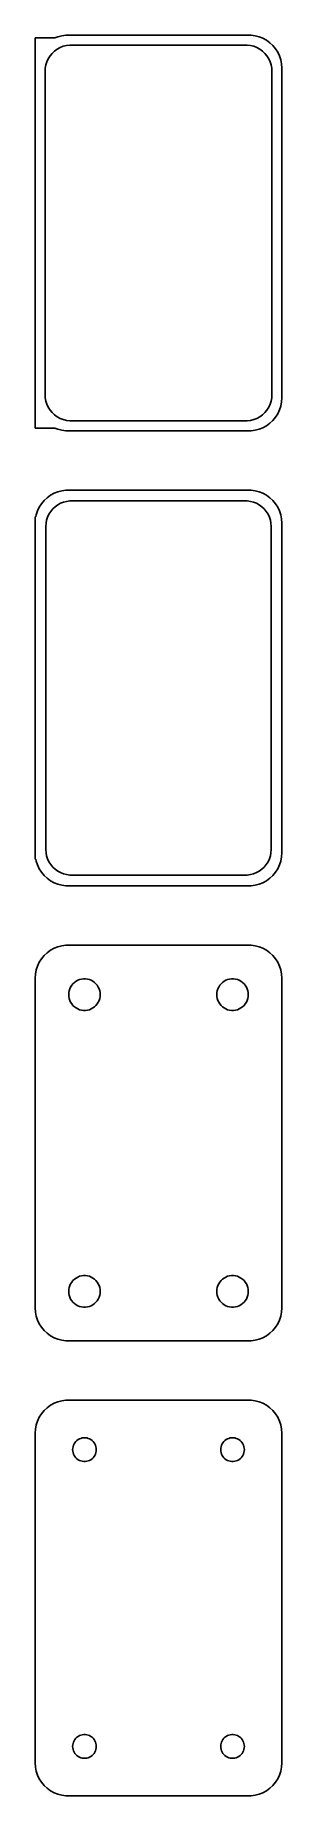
# Model space of a CAD drawing. Header units: metres. Extents: x -19 to 19, y 177 to 444.
import ezdxf

# ---------------------------------------------------------------- set-up
doc = ezdxf.new("R2010")
doc.units = ezdxf.units.M

msp = doc.modelspace()

# ---------------------------------------------------------------- linework, layer by layer
for p, q in [((-15.75, 443.615), (-18.75, 443.615)), ((-18.75, 443.615), (-18.75, 384.385)), ((-15.2951, 443.755), (-15.75, 443.575)), ((-15.75, 443.575), (-15.75, 443.615)), ((-14.6869, 443.911), (-15.2951, 443.755)), ((-14.0639, 443.99), (-14.6869, 443.911)), ((14.0639, 443.99), (-14.0639, 443.99)), ((14.6869, 443.911), (14.0639, 443.99)), ((15.2951, 443.755), (14.6869, 443.911)), ((15.8789, 443.524), (15.2951, 443.755)), ((16.4291, 443.222), (15.8789, 443.524)), ((16.9371, 442.853), (16.4291, 443.222)), ((-16.7552, 440.427), (-16.4861, 440.851)), ((-16.4861, 440.851), (-16.1659, 441.238)), ((-16.1659, 441.238), (-15.7997, 441.582)), ((-15.7997, 441.582), (-15.3933, 441.877)), ((-15.3933, 441.877), (-14.9531, 442.119)), ((-14.9531, 442.119), (-14.4861, 442.304)), ((-14.4861, 442.304), (-13.9995, 442.429)), ((-13.9995, 442.429), (-13.5012, 442.492)), ((-13.5012, 442.492), (13.5012, 442.492)), ((13.5012, 442.492), (13.9995, 442.429)), ((13.9995, 442.429), (14.4861, 442.304)), ((14.4861, 442.304), (14.9531, 442.119)), ((14.9531, 442.119), (15.3933, 441.877)), ((15.3933, 441.877), (15.7997, 441.582)), ((15.7997, 441.582), (16.1659, 441.238)), ((16.1659, 441.238), (16.4861, 440.851)), ((16.4861, 440.851), (16.7552, 440.427)), ((17.3948, 442.423), (16.9371, 442.853)), ((17.7951, 441.939), (17.3948, 442.423)), ((18.1315, 441.409), (17.7951, 441.939)), ((18.3989, 440.841), (18.1315, 441.409)), ((18.5929, 440.243), (18.3989, 440.841)), ((-17.25, 438.5), (-17.2184, 439.001)), ((-17.25, 389.5), (-17.25, 438.5)), ((-17.2184, 439.001), (-17.1243, 439.495)), ((-17.1243, 439.495), (-16.9691, 439.972)), ((-16.9691, 439.972), (-16.7552, 440.427)), ((16.7552, 440.427), (16.9691, 439.972)), ((16.9691, 439.972), (17.1243, 439.495)), ((17.1243, 439.495), (17.2184, 439.001)), ((17.2184, 439.001), (17.25, 438.5)), ((17.25, 438.5), (17.25, 389.5)), ((18.7106, 439.627), (18.5929, 440.243)), ((18.75, 439), (18.7106, 439.627)), ((18.75, 389), (18.75, 439)), ((-17.2184, 388.999), (-17.25, 389.5)), ((-17.1243, 388.505), (-17.2184, 388.999)), ((-16.9691, 388.028), (-17.1243, 388.505)), ((-16.7552, 387.573), (-16.9691, 388.028)), ((-16.4861, 387.149), (-16.7552, 387.573)), ((-16.1659, 386.762), (-16.4861, 387.149)), ((16.4861, 387.149), (16.1659, 386.762)), ((16.7552, 387.573), (16.4861, 387.149)), ((16.9691, 388.028), (16.7552, 387.573)), ((17.1243, 388.505), (16.9691, 388.028)), ((17.2184, 388.999), (17.1243, 388.505)), ((17.25, 389.5), (17.2184, 388.999)), ((18.1315, 386.591), (18.3989, 387.159)), ((18.3989, 387.159), (18.5929, 387.757)), ((18.5929, 387.757), (18.7106, 388.373)), ((18.7106, 388.373), (18.75, 389)), ((-15.7997, 386.418), (-16.1659, 386.762)), ((-15.3933, 386.123), (-15.7997, 386.418)), ((-14.9531, 385.881), (-15.3933, 386.123)), ((-14.4861, 385.696), (-14.9531, 385.881)), ((-13.9995, 385.571), (-14.4861, 385.696)), ((-13.5012, 385.508), (-13.9995, 385.571)), ((13.5012, 385.508), (-13.5012, 385.508)), ((13.9995, 385.571), (13.5012, 385.508)), ((14.4861, 385.696), (13.9995, 385.571)), ((14.9531, 385.881), (14.4861, 385.696)), ((15.3933, 386.123), (14.9531, 385.881)), ((15.2951, 384.245), (15.8789, 384.476)), ((15.7997, 386.418), (15.3933, 386.123)), ((16.1659, 386.762), (15.7997, 386.418)), ((15.8789, 384.476), (16.4291, 384.778)), ((16.4291, 384.778), (16.9371, 385.147)), ((16.9371, 385.147), (17.3948, 385.577)), ((17.3948, 385.577), (17.7951, 386.061)), ((17.7951, 386.061), (18.1315, 386.591)), ((-18.75, 384.385), (-15.75, 384.385)), ((-15.75, 384.385), (-15.75, 384.425)), ((-15.75, 384.425), (-15.2951, 384.245)), ((-15.2951, 384.245), (-14.6869, 384.089)), ((-14.6869, 384.089), (-14.0639, 384.01)), ((-14.0639, 384.01), (14.0639, 384.01)), ((14.0639, 384.01), (14.6869, 384.089)), ((14.6869, 384.089), (15.2951, 384.245)), ((-16.9371, 373.853), (-17.3948, 373.423)), ((-16.4291, 374.222), (-16.9371, 373.853)), ((-15.8789, 374.524), (-16.4291, 374.222)), ((-15.2951, 374.755), (-15.8789, 374.524)), ((-14.6869, 374.911), (-15.2951, 374.755)), ((-14.0639, 374.99), (-14.6869, 374.911)), ((14.0639, 374.99), (-14.0639, 374.99)), ((14.6869, 374.911), (14.0639, 374.99)), ((15.2951, 374.755), (14.6869, 374.911)), ((15.8789, 374.524), (15.2951, 374.755)), ((16.4291, 374.222), (15.8789, 374.524)), ((16.9371, 373.853), (16.4291, 374.222)), ((17.3948, 373.423), (16.9371, 373.853)), ((-18.5929, 371.243), (-18.65, 370.944)), ((-18.3989, 371.841), (-18.5929, 371.243)), ((-18.1315, 372.409), (-18.3989, 371.841)), ((-17.7951, 372.939), (-18.1315, 372.409)), ((-17.3948, 373.423), (-17.7951, 372.939)), ((-16.8507, 370.926), (-16.6436, 371.366)), ((-16.6436, 371.366), (-16.383, 371.776)), ((-16.383, 371.776), (-16.073, 372.151)), ((-16.073, 372.151), (-15.7185, 372.484)), ((-15.7185, 372.484), (-15.3251, 372.77)), ((-15.3251, 372.77), (-14.8989, 373.004)), ((-14.8989, 373.004), (-14.4467, 373.183)), ((-14.4467, 373.183), (-13.9756, 373.304)), ((-13.9756, 373.304), (-13.4932, 373.365)), ((-13.4932, 373.365), (13.4932, 373.365)), ((13.4932, 373.365), (13.9756, 373.304)), ((13.9756, 373.304), (14.4467, 373.183)), ((14.4467, 373.183), (14.8989, 373.004)), ((14.8989, 373.004), (15.3251, 372.77)), ((15.3251, 372.77), (15.7185, 372.484)), ((15.7185, 372.484), (16.073, 372.151)), ((16.073, 372.151), (16.383, 371.776)), ((16.383, 371.776), (16.6436, 371.366)), ((16.6436, 371.366), (16.8507, 370.926)), ((17.7951, 372.939), (17.3948, 373.423)), ((18.1315, 372.409), (17.7951, 372.939)), ((18.3989, 371.841), (18.1315, 372.409)), ((18.5929, 371.243), (18.3989, 371.841)), ((18.7106, 370.627), (18.5929, 371.243)), ((-18.65, 370.944), (-18.75, 370.944)), ((-18.75, 370.944), (-18.75, 319.056)), ((-17.1226, 369.5), (-17.0921, 369.985)), ((-17.1226, 320.5), (-17.1226, 369.5)), ((-17.0921, 369.985), (-17.001, 370.463)), ((-17.001, 370.463), (-16.8507, 370.926)), ((16.8507, 370.926), (17.001, 370.463)), ((17.001, 370.463), (17.0921, 369.985)), ((17.0921, 369.985), (17.1226, 369.5)), ((17.1226, 369.5), (17.1226, 320.5)), ((18.75, 370), (18.7106, 370.627)), ((18.75, 320), (18.75, 370)), ((-17.0921, 320.015), (-17.1226, 320.5)), ((17.1226, 320.5), (17.0921, 320.015)), ((-18.75, 319.056), (-18.65, 319.056)), ((-18.65, 319.056), (-18.5929, 318.757)), ((-18.5929, 318.757), (-18.3989, 318.159)), ((-18.3989, 318.159), (-18.1315, 317.591)), ((-17.001, 319.537), (-17.0921, 320.015)), ((-16.8507, 319.074), (-17.001, 319.537)), ((-16.6436, 318.634), (-16.8507, 319.074)), ((-16.383, 318.224), (-16.6436, 318.634)), ((-16.073, 317.849), (-16.383, 318.224)), ((-15.7185, 317.516), (-16.073, 317.849)), ((16.073, 317.849), (15.7185, 317.516)), ((16.383, 318.224), (16.073, 317.849)), ((16.6436, 318.634), (16.383, 318.224)), ((16.8507, 319.074), (16.6436, 318.634)), ((17.001, 319.537), (16.8507, 319.074)), ((17.0921, 320.015), (17.001, 319.537)), ((18.1315, 317.591), (18.3989, 318.159)), ((18.3989, 318.159), (18.5929, 318.757)), ((18.5929, 318.757), (18.7106, 319.373)), ((18.7106, 319.373), (18.75, 320)), ((-18.1315, 317.591), (-17.7951, 317.061)), ((-17.7951, 317.061), (-17.3948, 316.577)), ((-17.3948, 316.577), (-16.9371, 316.147)), ((-16.9371, 316.147), (-16.4291, 315.778)), ((-16.4291, 315.778), (-15.8789, 315.476)), ((-15.8789, 315.476), (-15.2951, 315.245)), ((-15.3251, 317.23), (-15.7185, 317.516)), ((-14.8989, 316.996), (-15.3251, 317.23)), ((-15.2951, 315.245), (-14.6869, 315.089)), ((-14.4467, 316.817), (-14.8989, 316.996)), ((-14.6869, 315.089), (-14.0639, 315.01)), ((-13.9756, 316.696), (-14.4467, 316.817)), ((-13.4932, 316.635), (-13.9756, 316.696)), ((13.4932, 316.635), (-13.4932, 316.635)), ((13.9756, 316.696), (13.4932, 316.635)), ((14.4467, 316.817), (13.9756, 316.696)), ((14.0639, 315.01), (14.6869, 315.089)), ((14.8989, 316.996), (14.4467, 316.817)), ((14.6869, 315.089), (15.2951, 315.245)), ((15.3251, 317.23), (14.8989, 316.996)), ((15.2951, 315.245), (15.8789, 315.476)), ((15.7185, 317.516), (15.3251, 317.23)), ((15.8789, 315.476), (16.4291, 315.778)), ((16.4291, 315.778), (16.9371, 316.147)), ((16.9371, 316.147), (17.3948, 316.577)), ((17.3948, 316.577), (17.7951, 317.061)), ((17.7951, 317.061), (18.1315, 317.591)), ((-14.0639, 315.01), (14.0639, 315.01)), ((-17.3948, 304.423), (-17.7951, 303.939)), ((-16.9371, 304.853), (-17.3948, 304.423)), ((-16.4291, 305.222), (-16.9371, 304.853)), ((-15.8789, 305.524), (-16.4291, 305.222)), ((-15.2951, 305.755), (-15.8789, 305.524)), ((-14.6869, 305.911), (-15.2951, 305.755)), ((-14.0639, 305.99), (-14.6869, 305.911)), ((14.0639, 305.99), (-14.0639, 305.99)), ((14.6869, 305.911), (14.0639, 305.99)), ((15.2951, 305.755), (14.6869, 305.911)), ((15.8789, 305.524), (15.2951, 305.755)), ((16.4291, 305.222), (15.8789, 305.524)), ((16.9371, 304.853), (16.4291, 305.222)), ((17.3948, 304.423), (16.9371, 304.853)), ((17.7951, 303.939), (17.3948, 304.423)), ((-18.5929, 302.243), (-18.7106, 301.627)), ((-18.3989, 302.841), (-18.5929, 302.243)), ((-18.1315, 303.409), (-18.3989, 302.841)), ((-17.7951, 303.939), (-18.1315, 303.409)), ((18.1315, 303.409), (17.7951, 303.939)), ((18.3989, 302.841), (18.1315, 303.409)), ((18.5929, 302.243), (18.3989, 302.841)), ((18.7106, 301.627), (18.5929, 302.243)), ((-18.7106, 301.627), (-18.75, 301)), ((-18.75, 301), (-18.75, 251)), ((-13.6311, 298.801), (-13.5746, 299.097)), ((-13.5746, 299.097), (-13.4815, 299.383)), ((-13.4815, 299.383), (-13.3531, 299.656)), ((-13.3531, 299.656), (-13.1916, 299.911)), ((-13.1916, 299.911), (-12.9995, 300.143)), ((-12.9995, 300.143), (-12.7798, 300.349)), ((-12.7798, 300.349), (-12.536, 300.526)), ((-12.536, 300.526), (-12.2719, 300.672)), ((-12.2719, 300.672), (-11.9916, 300.783)), ((-11.9916, 300.783), (-11.6997, 300.857)), ((-11.6997, 300.857), (-11.4007, 300.895)), ((-11.4007, 300.895), (-11.0993, 300.895)), ((-11.0993, 300.895), (-10.8003, 300.857)), ((-10.8003, 300.857), (-10.5083, 300.783)), ((-10.5083, 300.783), (-10.2281, 300.672)), ((-10.2281, 300.672), (-9.964, 300.526)), ((-9.964, 300.526), (-9.72017, 300.349)), ((-9.72017, 300.349), (-9.50047, 300.143)), ((-9.50047, 300.143), (-9.30835, 299.911)), ((-9.30835, 299.911), (-9.14685, 299.656)), ((-9.14685, 299.656), (-9.01852, 299.383)), ((-9.01852, 299.383), (-8.9254, 299.097)), ((-8.9254, 299.097), (-8.86891, 298.801)), ((8.86891, 298.801), (8.9254, 299.097)), ((8.9254, 299.097), (9.01852, 299.383)), ((9.01852, 299.383), (9.14685, 299.656)), ((9.14685, 299.656), (9.30835, 299.911)), ((9.30835, 299.911), (9.50047, 300.143)), ((9.50047, 300.143), (9.72017, 300.349)), ((9.72017, 300.349), (9.964, 300.526)), ((9.964, 300.526), (10.2281, 300.672)), ((10.2281, 300.672), (10.5083, 300.783)), ((10.5083, 300.783), (10.8003, 300.857)), ((10.8003, 300.857), (11.0993, 300.895)), ((11.0993, 300.895), (11.4007, 300.895)), ((11.4007, 300.895), (11.6997, 300.857)), ((11.6997, 300.857), (11.9916, 300.783)), ((11.9916, 300.783), (12.2719, 300.672)), ((12.2719, 300.672), (12.536, 300.526)), ((12.536, 300.526), (12.7798, 300.349)), ((12.7798, 300.349), (12.9995, 300.143)), ((12.9995, 300.143), (13.1916, 299.911)), ((13.1916, 299.911), (13.3531, 299.656)), ((13.3531, 299.656), (13.4815, 299.383)), ((13.4815, 299.383), (13.5746, 299.097)), ((13.5746, 299.097), (13.6311, 298.801)), ((18.75, 301), (18.7106, 301.627)), ((18.75, 251), (18.75, 301)), ((-13.65, 298.5), (-13.6311, 298.801)), ((-13.6311, 298.199), (-13.65, 298.5)), ((-13.5746, 297.903), (-13.6311, 298.199)), ((-13.4815, 297.617), (-13.5746, 297.903)), ((-13.3531, 297.344), (-13.4815, 297.617)), ((-13.1916, 297.089), (-13.3531, 297.344)), ((-12.9995, 296.857), (-13.1916, 297.089)), ((-12.7798, 296.651), (-12.9995, 296.857)), ((-12.536, 296.474), (-12.7798, 296.651)), ((-12.2719, 296.328), (-12.536, 296.474)), ((-9.964, 296.474), (-10.2281, 296.328)), ((-9.72017, 296.651), (-9.964, 296.474)), ((-9.50047, 296.857), (-9.72017, 296.651)), ((-9.30835, 297.089), (-9.50047, 296.857)), ((-9.14685, 297.344), (-9.30835, 297.089)), ((-9.01852, 297.617), (-9.14685, 297.344)), ((-8.9254, 297.903), (-9.01852, 297.617)), ((-8.86891, 298.199), (-8.9254, 297.903)), ((-8.86891, 298.801), (-8.84999, 298.5)), ((-8.84999, 298.5), (-8.86891, 298.199)), ((8.84999, 298.5), (8.86891, 298.801)), ((8.86891, 298.199), (8.84999, 298.5)), ((8.9254, 297.903), (8.86891, 298.199)), ((9.01852, 297.617), (8.9254, 297.903)), ((9.14685, 297.344), (9.01852, 297.617)), ((9.30835, 297.089), (9.14685, 297.344)), ((9.50047, 296.857), (9.30835, 297.089)), ((9.72017, 296.651), (9.50047, 296.857)), ((9.964, 296.474), (9.72017, 296.651)), ((10.2281, 296.328), (9.964, 296.474)), ((12.536, 296.474), (12.2719, 296.328)), ((12.7798, 296.651), (12.536, 296.474)), ((12.9995, 296.857), (12.7798, 296.651)), ((13.1916, 297.089), (12.9995, 296.857)), ((13.3531, 297.344), (13.1916, 297.089)), ((13.4815, 297.617), (13.3531, 297.344)), ((13.5746, 297.903), (13.4815, 297.617)), ((13.6311, 298.199), (13.5746, 297.903)), ((13.6311, 298.801), (13.65, 298.5)), ((13.65, 298.5), (13.6311, 298.199)), ((-11.9916, 296.217), (-12.2719, 296.328)), ((-11.6997, 296.143), (-11.9916, 296.217)), ((-11.4007, 296.105), (-11.6997, 296.143)), ((-11.0993, 296.105), (-11.4007, 296.105)), ((-10.8003, 296.143), (-11.0993, 296.105)), ((-10.5083, 296.217), (-10.8003, 296.143)), ((-10.2281, 296.328), (-10.5083, 296.217)), ((10.5083, 296.217), (10.2281, 296.328)), ((10.8003, 296.143), (10.5083, 296.217)), ((11.0993, 296.105), (10.8003, 296.143)), ((11.4007, 296.105), (11.0993, 296.105)), ((11.6997, 296.143), (11.4007, 296.105)), ((11.9916, 296.217), (11.6997, 296.143)), ((12.2719, 296.328), (11.9916, 296.217)), ((-13.65, 253.5), (-13.6311, 253.801)), ((-13.6311, 253.801), (-13.5746, 254.097)), ((-13.5746, 254.097), (-13.4815, 254.383)), ((-13.4815, 254.383), (-13.3531, 254.656)), ((-13.3531, 254.656), (-13.1916, 254.911)), ((-13.1916, 254.911), (-12.9995, 255.143)), ((-12.9995, 255.143), (-12.7798, 255.349)), ((-12.7798, 255.349), (-12.536, 255.526)), ((-12.536, 255.526), (-12.2719, 255.672)), ((-12.2719, 255.672), (-11.9916, 255.783)), ((-11.9916, 255.783), (-11.6997, 255.857)), ((-11.6997, 255.857), (-11.4007, 255.895)), ((-11.4007, 255.895), (-11.0993, 255.895)), ((-11.0993, 255.895), (-10.8003, 255.857)), ((-10.8003, 255.857), (-10.5083, 255.783)), ((-10.5083, 255.783), (-10.2281, 255.672)), ((-10.2281, 255.672), (-9.964, 255.526)), ((-9.964, 255.526), (-9.72017, 255.349)), ((-9.72017, 255.349), (-9.50047, 255.143)), ((-9.50047, 255.143), (-9.30835, 254.911)), ((-9.30835, 254.911), (-9.14685, 254.656)), ((-9.14685, 254.656), (-9.01852, 254.383)), ((-9.01852, 254.383), (-8.9254, 254.097)), ((-8.9254, 254.097), (-8.86891, 253.801)), ((-8.86891, 253.801), (-8.84999, 253.5)), ((8.84999, 253.5), (8.86891, 253.801)), ((8.86891, 253.801), (8.9254, 254.097)), ((8.9254, 254.097), (9.01852, 254.383)), ((9.01852, 254.383), (9.14685, 254.656)), ((9.14685, 254.656), (9.30835, 254.911)), ((9.30835, 254.911), (9.50047, 255.143)), ((9.50047, 255.143), (9.72017, 255.349)), ((9.72017, 255.349), (9.964, 255.526)), ((9.964, 255.526), (10.2281, 255.672)), ((10.2281, 255.672), (10.5083, 255.783)), ((10.5083, 255.783), (10.8003, 255.857)), ((10.8003, 255.857), (11.0993, 255.895)), ((11.0993, 255.895), (11.4007, 255.895)), ((11.4007, 255.895), (11.6997, 255.857)), ((11.6997, 255.857), (11.9916, 255.783)), ((11.9916, 255.783), (12.2719, 255.672)), ((12.2719, 255.672), (12.536, 255.526)), ((12.536, 255.526), (12.7798, 255.349)), ((12.7798, 255.349), (12.9995, 255.143)), ((12.9995, 255.143), (13.1916, 254.911)), ((13.1916, 254.911), (13.3531, 254.656)), ((13.3531, 254.656), (13.4815, 254.383)), ((13.4815, 254.383), (13.5746, 254.097)), ((13.5746, 254.097), (13.6311, 253.801)), ((13.6311, 253.801), (13.65, 253.5)), ((-18.75, 251), (-18.7106, 250.373)), ((-13.6311, 253.199), (-13.65, 253.5)), ((-13.5746, 252.903), (-13.6311, 253.199)), ((-13.4815, 252.617), (-13.5746, 252.903)), ((-13.3531, 252.344), (-13.4815, 252.617)), ((-13.1916, 252.089), (-13.3531, 252.344)), ((-12.9995, 251.857), (-13.1916, 252.089)), ((-12.7798, 251.651), (-12.9995, 251.857)), ((-12.536, 251.474), (-12.7798, 251.651)), ((-12.2719, 251.328), (-12.536, 251.474)), ((-11.9916, 251.217), (-12.2719, 251.328)), ((-11.6997, 251.143), (-11.9916, 251.217)), ((-11.4007, 251.105), (-11.6997, 251.143)), ((-11.0993, 251.105), (-11.4007, 251.105)), ((-10.8003, 251.143), (-11.0993, 251.105)), ((-10.5083, 251.217), (-10.8003, 251.143)), ((-10.2281, 251.328), (-10.5083, 251.217)), ((-9.964, 251.474), (-10.2281, 251.328)), ((-9.72017, 251.651), (-9.964, 251.474)), ((-9.50047, 251.857), (-9.72017, 251.651)), ((-9.30835, 252.089), (-9.50047, 251.857)), ((-9.14685, 252.344), (-9.30835, 252.089)), ((-9.01852, 252.617), (-9.14685, 252.344)), ((-8.9254, 252.903), (-9.01852, 252.617)), ((-8.86891, 253.199), (-8.9254, 252.903)), ((-8.84999, 253.5), (-8.86891, 253.199)), ((8.86891, 253.199), (8.84999, 253.5)), ((8.9254, 252.903), (8.86891, 253.199)), ((9.01852, 252.617), (8.9254, 252.903)), ((9.14685, 252.344), (9.01852, 252.617)), ((9.30835, 252.089), (9.14685, 252.344)), ((9.50047, 251.857), (9.30835, 252.089)), ((9.72017, 251.651), (9.50047, 251.857)), ((9.964, 251.474), (9.72017, 251.651)), ((10.2281, 251.328), (9.964, 251.474)), ((10.5083, 251.217), (10.2281, 251.328)), ((10.8003, 251.143), (10.5083, 251.217)), ((11.0993, 251.105), (10.8003, 251.143)), ((11.4007, 251.105), (11.0993, 251.105)), ((11.6997, 251.143), (11.4007, 251.105)), ((11.9916, 251.217), (11.6997, 251.143)), ((12.2719, 251.328), (11.9916, 251.217)), ((12.536, 251.474), (12.2719, 251.328)), ((12.7798, 251.651), (12.536, 251.474)), ((12.9995, 251.857), (12.7798, 251.651)), ((13.1916, 252.089), (12.9995, 251.857)), ((13.3531, 252.344), (13.1916, 252.089)), ((13.4815, 252.617), (13.3531, 252.344)), ((13.5746, 252.903), (13.4815, 252.617)), ((13.6311, 253.199), (13.5746, 252.903)), ((13.65, 253.5), (13.6311, 253.199)), ((18.7106, 250.373), (18.75, 251)), ((-18.7106, 250.373), (-18.5929, 249.757)), ((-18.5929, 249.757), (-18.3989, 249.159)), ((-18.3989, 249.159), (-18.1315, 248.591)), ((-18.1315, 248.591), (-17.7951, 248.061)), ((17.7951, 248.061), (18.1315, 248.591)), ((18.1315, 248.591), (18.3989, 249.159)), ((18.3989, 249.159), (18.5929, 249.757)), ((18.5929, 249.757), (18.7106, 250.373)), ((-17.7951, 248.061), (-17.3948, 247.577)), ((-17.3948, 247.577), (-16.9371, 247.147)), ((-16.9371, 247.147), (-16.4291, 246.778)), ((-16.4291, 246.778), (-15.8789, 246.476)), ((-15.8789, 246.476), (-15.2951, 246.245)), ((-15.2951, 246.245), (-14.6869, 246.089)), ((-14.6869, 246.089), (-14.0639, 246.01)), ((-14.0639, 246.01), (14.0639, 246.01)), ((14.0639, 246.01), (14.6869, 246.089)), ((14.6869, 246.089), (15.2951, 246.245)), ((15.2951, 246.245), (15.8789, 246.476)), ((15.8789, 246.476), (16.4291, 246.778)), ((16.4291, 246.778), (16.9371, 247.147)), ((16.9371, 247.147), (17.3948, 247.577)), ((17.3948, 247.577), (17.7951, 248.061)), ((-17.3948, 235.423), (-17.7951, 234.939)), ((-16.9371, 235.853), (-17.3948, 235.423)), ((-16.4291, 236.222), (-16.9371, 235.853)), ((-15.8789, 236.524), (-16.4291, 236.222)), ((-15.2951, 236.755), (-15.8789, 236.524)), ((-14.6869, 236.911), (-15.2951, 236.755)), ((-14.0639, 236.99), (-14.6869, 236.911)), ((14.0639, 236.99), (-14.0639, 236.99)), ((14.6869, 236.911), (14.0639, 236.99)), ((15.2951, 236.755), (14.6869, 236.911)), ((15.8789, 236.524), (15.2951, 236.755)), ((16.4291, 236.222), (15.8789, 236.524)), ((16.9371, 235.853), (16.4291, 236.222)), ((17.3948, 235.423), (16.9371, 235.853)), ((17.7951, 234.939), (17.3948, 235.423)), ((-18.7106, 232.627), (-18.75, 232)), ((-18.5929, 233.243), (-18.7106, 232.627)), ((-18.3989, 233.841), (-18.5929, 233.243)), ((-18.1315, 234.409), (-18.3989, 233.841)), ((-17.7951, 234.939), (-18.1315, 234.409)), ((18.1315, 234.409), (17.7951, 234.939)), ((18.3989, 233.841), (18.1315, 234.409)), ((18.5929, 233.243), (18.3989, 233.841)), ((18.7106, 232.627), (18.5929, 233.243)), ((18.75, 232), (18.7106, 232.627)), ((-18.75, 232), (-18.75, 182)), ((-13.05, 229.5), (-13.0358, 229.726)), ((-13.0358, 229.726), (-12.9934, 229.948)), ((-12.9934, 229.948), (-12.9236, 230.163)), ((-12.9236, 230.163), (-12.8273, 230.367)), ((-12.8273, 230.367), (-12.7062, 230.558)), ((-12.7062, 230.558), (-12.5621, 230.732)), ((-12.5621, 230.732), (-12.3974, 230.887)), ((-12.3974, 230.887), (-12.2145, 231.02)), ((-12.2145, 231.02), (-12.0164, 231.129)), ((-12.0164, 231.129), (-11.8062, 231.212)), ((-11.8062, 231.212), (-11.5873, 231.268)), ((-11.5873, 231.268), (-11.363, 231.296)), ((-11.363, 231.296), (-11.137, 231.296)), ((-11.137, 231.296), (-10.9127, 231.268)), ((-10.9127, 231.268), (-10.6938, 231.212)), ((-10.6938, 231.212), (-10.4836, 231.129)), ((-10.4836, 231.129), (-10.2855, 231.02)), ((-10.2855, 231.02), (-10.1026, 230.887)), ((-10.1026, 230.887), (-9.93785, 230.732)), ((-9.93785, 230.732), (-9.79376, 230.558)), ((-9.79376, 230.558), (-9.67264, 230.367)), ((-9.67264, 230.367), (-9.5764, 230.163)), ((-9.5764, 230.163), (-9.50655, 229.948)), ((-9.50655, 229.948), (-9.46419, 229.726)), ((-9.46419, 229.726), (-9.45, 229.5)), ((9.45, 229.5), (9.46419, 229.726)), ((9.46419, 229.726), (9.50655, 229.948)), ((9.50655, 229.948), (9.5764, 230.163)), ((9.5764, 230.163), (9.67264, 230.367)), ((9.67264, 230.367), (9.79376, 230.558)), ((9.79376, 230.558), (9.93785, 230.732)), ((9.93785, 230.732), (10.1026, 230.887)), ((10.1026, 230.887), (10.2855, 231.02)), ((10.2855, 231.02), (10.4836, 231.129)), ((10.4836, 231.129), (10.6938, 231.212)), ((10.6938, 231.212), (10.9127, 231.268)), ((10.9127, 231.268), (11.137, 231.296)), ((11.137, 231.296), (11.363, 231.296)), ((11.363, 231.296), (11.5873, 231.268)), ((11.5873, 231.268), (11.8062, 231.212)), ((11.8062, 231.212), (12.0164, 231.129)), ((12.0164, 231.129), (12.2145, 231.02)), ((12.2145, 231.02), (12.3974, 230.887)), ((12.3974, 230.887), (12.5621, 230.732)), ((12.5621, 230.732), (12.7062, 230.558)), ((12.7062, 230.558), (12.8273, 230.367)), ((12.8273, 230.367), (12.9236, 230.163)), ((12.9236, 230.163), (12.9934, 229.948)), ((12.9934, 229.948), (13.0358, 229.726)), ((13.0358, 229.726), (13.05, 229.5)), ((18.75, 182), (18.75, 232)), ((-13.0358, 229.274), (-13.05, 229.5)), ((-12.9934, 229.052), (-13.0358, 229.274)), ((-12.9236, 228.837), (-12.9934, 229.052)), ((-12.8273, 228.633), (-12.9236, 228.837)), ((-12.7062, 228.442), (-12.8273, 228.633)), ((-12.5621, 228.268), (-12.7062, 228.442)), ((-12.3974, 228.113), (-12.5621, 228.268)), ((-12.2145, 227.98), (-12.3974, 228.113)), ((-12.0164, 227.871), (-12.2145, 227.98)), ((-11.8062, 227.788), (-12.0164, 227.871)), ((-11.5873, 227.732), (-11.8062, 227.788)), ((-11.363, 227.704), (-11.5873, 227.732)), ((-11.137, 227.704), (-11.363, 227.704)), ((-10.9127, 227.732), (-11.137, 227.704)), ((-10.6938, 227.788), (-10.9127, 227.732)), ((-10.4836, 227.871), (-10.6938, 227.788)), ((-10.2855, 227.98), (-10.4836, 227.871)), ((-10.1026, 228.113), (-10.2855, 227.98)), ((-9.93785, 228.268), (-10.1026, 228.113)), ((-9.79376, 228.442), (-9.93785, 228.268)), ((-9.67264, 228.633), (-9.79376, 228.442)), ((-9.5764, 228.837), (-9.67264, 228.633)), ((-9.50655, 229.052), (-9.5764, 228.837)), ((-9.46419, 229.274), (-9.50655, 229.052)), ((-9.45, 229.5), (-9.46419, 229.274)), ((9.46419, 229.274), (9.45, 229.5)), ((9.50655, 229.052), (9.46419, 229.274)), ((9.5764, 228.837), (9.50655, 229.052)), ((9.67264, 228.633), (9.5764, 228.837)), ((9.79376, 228.442), (9.67264, 228.633)), ((9.93785, 228.268), (9.79376, 228.442)), ((10.1026, 228.113), (9.93785, 228.268)), ((10.2855, 227.98), (10.1026, 228.113)), ((10.4836, 227.871), (10.2855, 227.98)), ((10.6938, 227.788), (10.4836, 227.871)), ((10.9127, 227.732), (10.6938, 227.788)), ((11.137, 227.704), (10.9127, 227.732)), ((11.363, 227.704), (11.137, 227.704)), ((11.5873, 227.732), (11.363, 227.704)), ((11.8062, 227.788), (11.5873, 227.732)), ((12.0164, 227.871), (11.8062, 227.788)), ((12.2145, 227.98), (12.0164, 227.871)), ((12.3974, 228.113), (12.2145, 227.98)), ((12.5621, 228.268), (12.3974, 228.113)), ((12.7062, 228.442), (12.5621, 228.268)), ((12.8273, 228.633), (12.7062, 228.442)), ((12.9236, 228.837), (12.8273, 228.633)), ((12.9934, 229.052), (12.9236, 228.837)), ((13.0358, 229.274), (12.9934, 229.052)), ((13.05, 229.5), (13.0358, 229.274)), ((-13.05, 184.5), (-13.0358, 184.726)), ((-13.0358, 184.274), (-13.05, 184.5)), ((-13.0358, 184.726), (-12.9934, 184.948)), ((-12.9934, 184.052), (-13.0358, 184.274)), ((-12.9934, 184.948), (-12.9236, 185.163)), ((-12.9236, 185.163), (-12.8273, 185.367)), ((-12.8273, 185.367), (-12.7062, 185.558)), ((-12.7062, 185.558), (-12.5621, 185.732)), ((-12.5621, 185.732), (-12.3974, 185.887)), ((-12.3974, 185.887), (-12.2145, 186.02)), ((-12.2145, 186.02), (-12.0164, 186.129)), ((-12.0164, 186.129), (-11.8062, 186.212)), ((-11.8062, 186.212), (-11.5873, 186.268)), ((-11.5873, 186.268), (-11.363, 186.296)), ((-11.363, 186.296), (-11.137, 186.296)), ((-11.137, 186.296), (-10.9127, 186.268)), ((-10.9127, 186.268), (-10.6938, 186.212)), ((-10.6938, 186.212), (-10.4836, 186.129)), ((-10.4836, 186.129), (-10.2855, 186.02)), ((-10.2855, 186.02), (-10.1026, 185.887)), ((-10.1026, 185.887), (-9.93785, 185.732)), ((-9.93785, 185.732), (-9.79376, 185.558)), ((-9.79376, 185.558), (-9.67264, 185.367)), ((-9.67264, 185.367), (-9.5764, 185.163)), ((-9.5764, 185.163), (-9.50655, 184.948)), ((-9.50655, 184.948), (-9.46419, 184.726)), ((-9.46419, 184.274), (-9.50655, 184.052)), ((-9.46419, 184.726), (-9.45, 184.5)), ((-9.45, 184.5), (-9.46419, 184.274)), ((9.45, 184.5), (9.46419, 184.726)), ((9.46419, 184.274), (9.45, 184.5)), ((9.46419, 184.726), (9.50655, 184.948)), ((9.50655, 184.052), (9.46419, 184.274)), ((9.50655, 184.948), (9.5764, 185.163)), ((9.5764, 185.163), (9.67264, 185.367)), ((9.67264, 185.367), (9.79376, 185.558)), ((9.79376, 185.558), (9.93785, 185.732)), ((9.93785, 185.732), (10.1026, 185.887)), ((10.1026, 185.887), (10.2855, 186.02)), ((10.2855, 186.02), (10.4836, 186.129)), ((10.4836, 186.129), (10.6938, 186.212)), ((10.6938, 186.212), (10.9127, 186.268)), ((10.9127, 186.268), (11.137, 186.296)), ((11.137, 186.296), (11.363, 186.296)), ((11.363, 186.296), (11.5873, 186.268)), ((11.5873, 186.268), (11.8062, 186.212)), ((11.8062, 186.212), (12.0164, 186.129)), ((12.0164, 186.129), (12.2145, 186.02)), ((12.2145, 186.02), (12.3974, 185.887)), ((12.3974, 185.887), (12.5621, 185.732)), ((12.5621, 185.732), (12.7062, 185.558)), ((12.7062, 185.558), (12.8273, 185.367)), ((12.8273, 185.367), (12.9236, 185.163)), ((12.9236, 185.163), (12.9934, 184.948)), ((12.9934, 184.948), (13.0358, 184.726)), ((13.0358, 184.274), (12.9934, 184.052)), ((13.0358, 184.726), (13.05, 184.5)), ((13.05, 184.5), (13.0358, 184.274)), ((-18.75, 182), (-18.7106, 181.373)), ((-12.9236, 183.837), (-12.9934, 184.052)), ((-12.8273, 183.633), (-12.9236, 183.837)), ((-12.7062, 183.442), (-12.8273, 183.633)), ((-12.5621, 183.268), (-12.7062, 183.442)), ((-12.3974, 183.113), (-12.5621, 183.268)), ((-12.2145, 182.98), (-12.3974, 183.113)), ((-12.0164, 182.871), (-12.2145, 182.98)), ((-11.8062, 182.788), (-12.0164, 182.871)), ((-11.5873, 182.732), (-11.8062, 182.788)), ((-11.363, 182.704), (-11.5873, 182.732)), ((-11.137, 182.704), (-11.363, 182.704)), ((-10.9127, 182.732), (-11.137, 182.704)), ((-10.6938, 182.788), (-10.9127, 182.732)), ((-10.4836, 182.871), (-10.6938, 182.788)), ((-10.2855, 182.98), (-10.4836, 182.871)), ((-10.1026, 183.113), (-10.2855, 182.98)), ((-9.93785, 183.268), (-10.1026, 183.113)), ((-9.79376, 183.442), (-9.93785, 183.268)), ((-9.67264, 183.633), (-9.79376, 183.442)), ((-9.5764, 183.837), (-9.67264, 183.633)), ((-9.50655, 184.052), (-9.5764, 183.837)), ((9.5764, 183.837), (9.50655, 184.052)), ((9.67264, 183.633), (9.5764, 183.837)), ((9.79376, 183.442), (9.67264, 183.633)), ((9.93785, 183.268), (9.79376, 183.442)), ((10.1026, 183.113), (9.93785, 183.268)), ((10.2855, 182.98), (10.1026, 183.113)), ((10.4836, 182.871), (10.2855, 182.98)), ((10.6938, 182.788), (10.4836, 182.871)), ((10.9127, 182.732), (10.6938, 182.788)), ((11.137, 182.704), (10.9127, 182.732)), ((11.363, 182.704), (11.137, 182.704)), ((11.5873, 182.732), (11.363, 182.704)), ((11.8062, 182.788), (11.5873, 182.732)), ((12.0164, 182.871), (11.8062, 182.788)), ((12.2145, 182.98), (12.0164, 182.871)), ((12.3974, 183.113), (12.2145, 182.98)), ((12.5621, 183.268), (12.3974, 183.113)), ((12.7062, 183.442), (12.5621, 183.268)), ((12.8273, 183.633), (12.7062, 183.442)), ((12.9236, 183.837), (12.8273, 183.633)), ((12.9934, 184.052), (12.9236, 183.837)), ((18.7106, 181.373), (18.75, 182)), ((-18.7106, 181.373), (-18.5929, 180.757)), ((-18.5929, 180.757), (-18.3989, 180.159)), ((-18.3989, 180.159), (-18.1315, 179.591)), ((-18.1315, 179.591), (-17.7951, 179.061)), ((-17.7951, 179.061), (-17.3948, 178.577)), ((17.3948, 178.577), (17.7951, 179.061)), ((17.7951, 179.061), (18.1315, 179.591)), ((18.1315, 179.591), (18.3989, 180.159)), ((18.3989, 180.159), (18.5929, 180.757)), ((18.5929, 180.757), (18.7106, 181.373)), ((-17.3948, 178.577), (-16.9371, 178.147)), ((-16.9371, 178.147), (-16.4291, 177.778)), ((-16.4291, 177.778), (-15.8789, 177.476)), ((-15.8789, 177.476), (-15.2951, 177.245)), ((-15.2951, 177.245), (-14.6869, 177.089)), ((-14.6869, 177.089), (-14.0639, 177.01)), ((-14.0639, 177.01), (14.0639, 177.01)), ((14.0639, 177.01), (14.6869, 177.089)), ((14.6869, 177.089), (15.2951, 177.245)), ((15.2951, 177.245), (15.8789, 177.476)), ((15.8789, 177.476), (16.4291, 177.778)), ((16.4291, 177.778), (16.9371, 178.147)), ((16.9371, 178.147), (17.3948, 178.577))]:
    msp.add_line(p, q)

doc.saveas('drawing.dxf')
